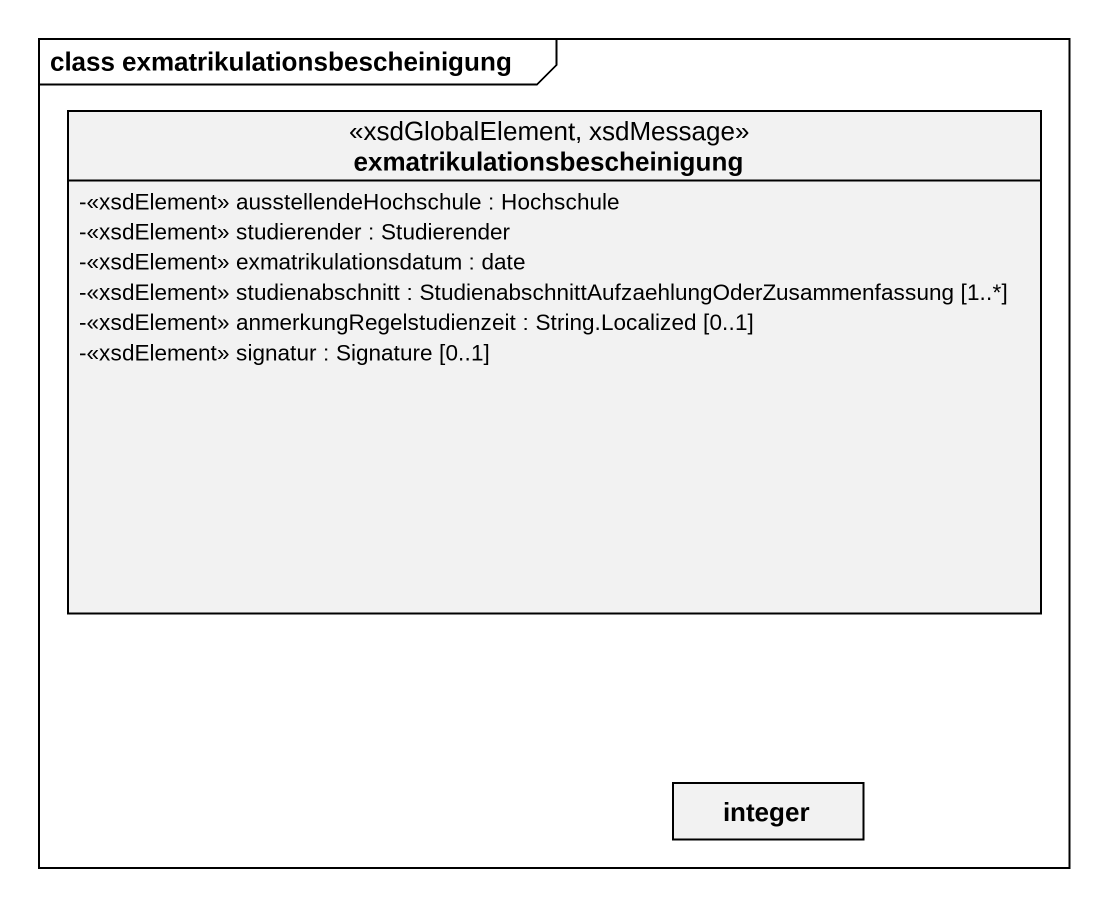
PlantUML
@startuml
mainframe class exmatrikulationsbescheinigung
hide circle
hide empty members
skinparam classAttributeIconSize 0
class "exmatrikulationsbescheinigung" as exmatrikulationsbescheinigun <<xsdGlobalElement, xsdMessage>> {
  -<<xsdElement>> ausstellendeHochschule : Hochschule
  -<<xsdElement>> studierender : Studierender
  -<<xsdElement>> exmatrikulationsdatum : date
  -<<xsdElement>> studienabschnitt : StudienabschnittAufzaehlungOderZusammenfassung [1..*]
  -<<xsdElement>> anmerkungRegelstudienzeit : String.Localized [0..1]
  -<<xsdElement>> signatur : Signature [0..1]
}
class integer
@enduml
